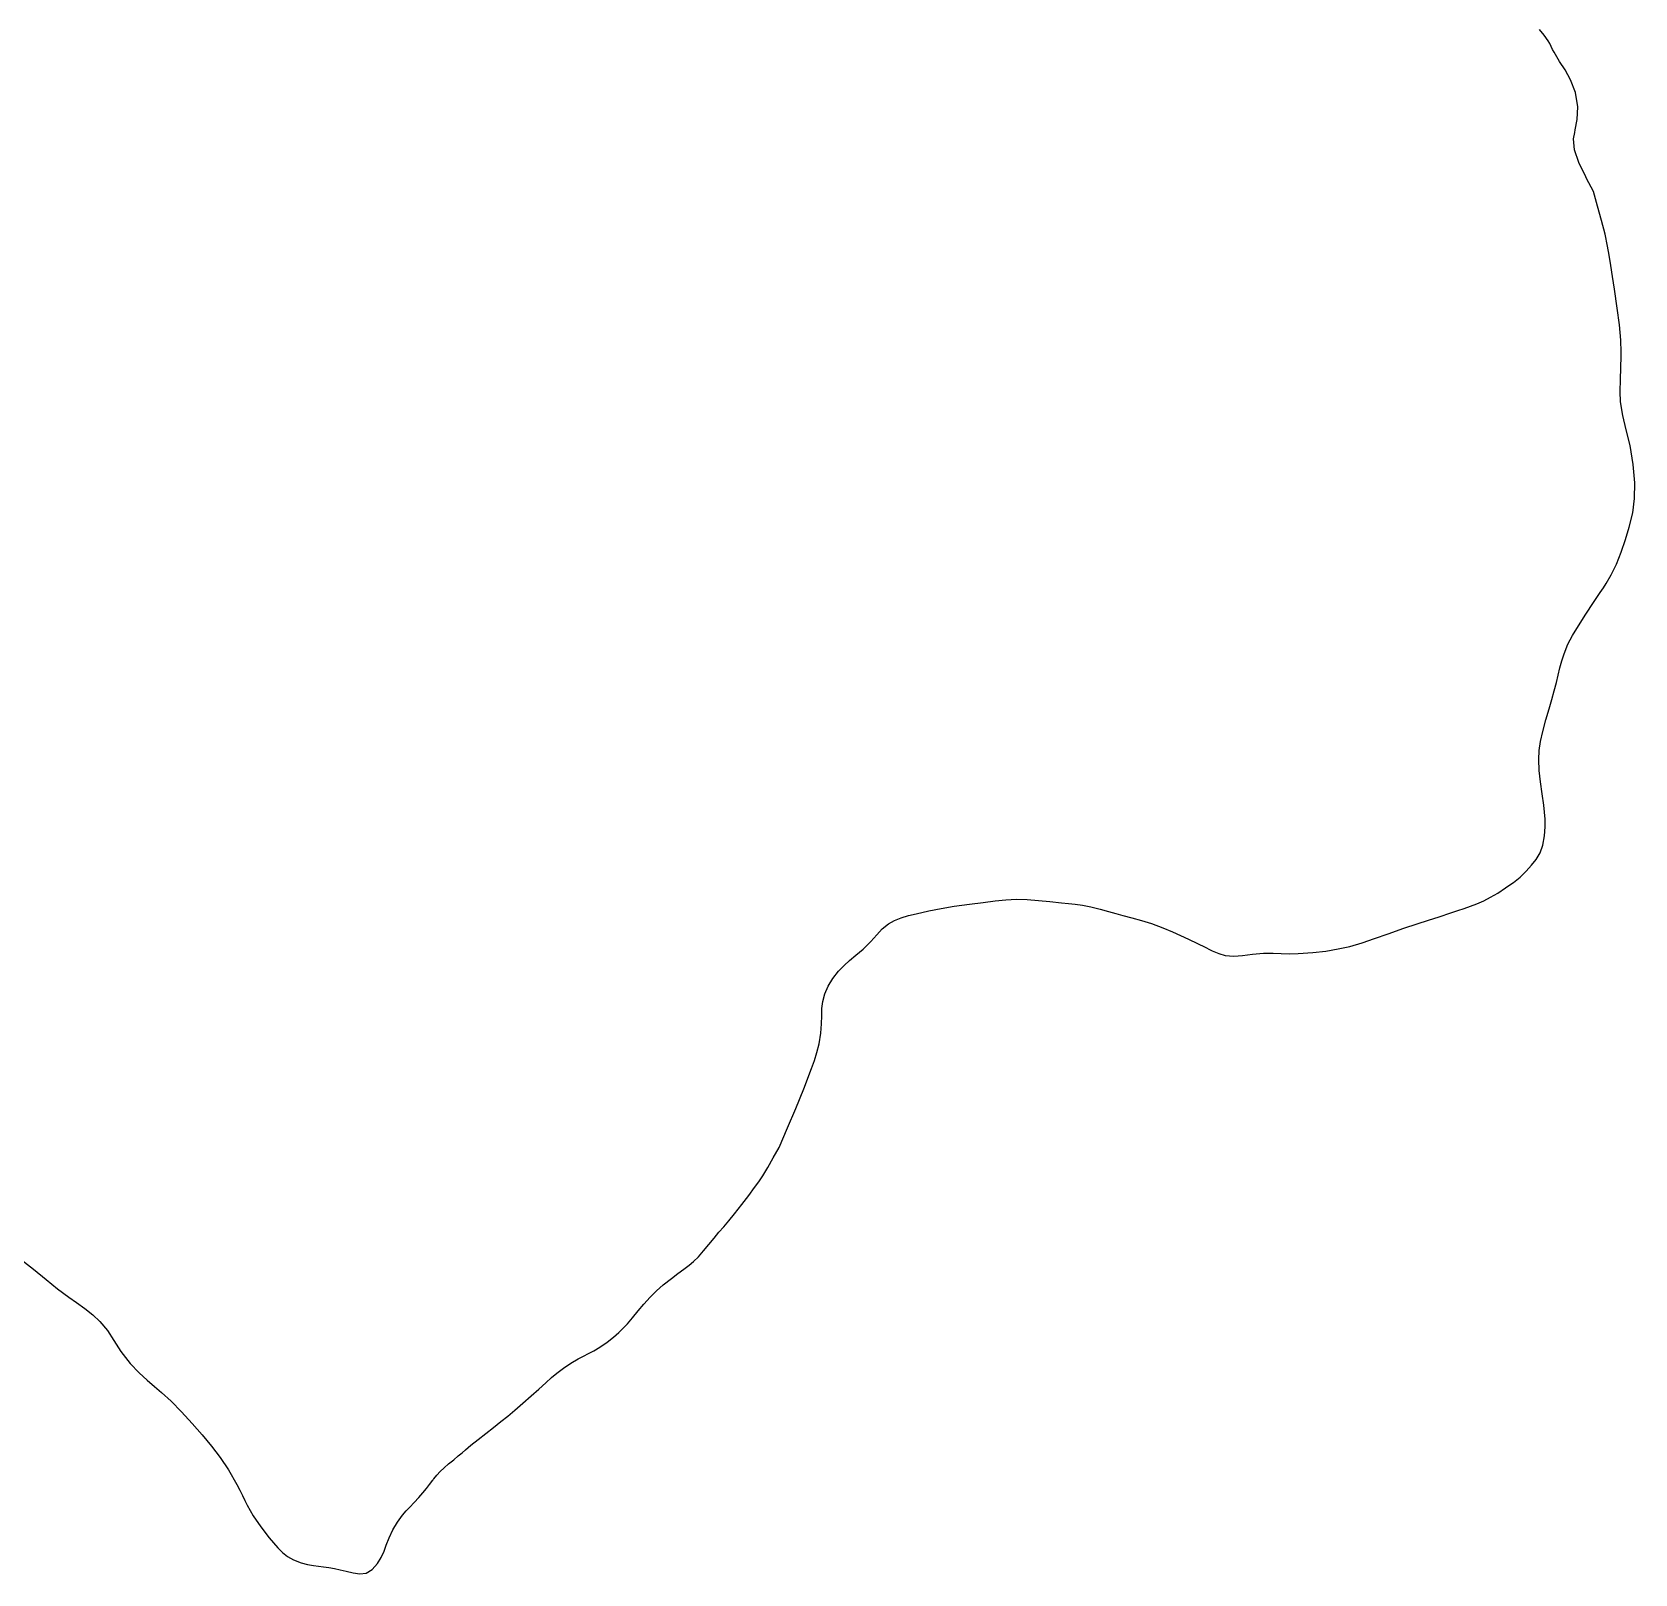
# Model space of a CAD drawing. Header units: inches. Extents: x 11258954 to 11313122, y 3645444 to 3695200.
# Drawn here: x 11274953 to 11275661, y 3692740 to 3693421 of the extents above; entities that cross this region are included whole.
import ezdxf

# ---------------------------------------------------------------- set-up
doc = ezdxf.new("R2010")
doc.units = ezdxf.units.IN
doc.header["$MEASUREMENT"] = 0
for name, color, linetype in [('SchoolBoardDistrict', 253, 'Continuous'), ('SchoolZone_Elementary', 251, 'Continuous'), ('SchoolZone_High', 63, 'Continuous'), ('SchoolZone_Middle', 154, 'Continuous')]:
    doc.layers.add(name, color=color, linetype=linetype)

msp = doc.modelspace()

# ---------------------------------------------------------------- linework, layer by layer
at = {"layer": 'SchoolBoardDistrict'}
msp.add_lwpolyline([(11274946.8125, 3692880), (11274953.469, 3692874.8125), (11274959.0315, 3692870.1875), (11274964.0315, 3692866.125), (11274969.0315, 3692862.375), (11274972.4375, 3692860.0625), (11274976.094, 3692857.4375), (11274979.6875, 3692854.6875), (11274982.844, 3692851.75), (11274986.125, 3692847.6875), (11274988.9375, 3692843.25), (11274992.0315, 3692838.4375), (11274996.219, 3692833.1875), (11275000.125, 3692829.0625), (11275003.719, 3692825.75), (11275007, 3692822.9375), (11275010.0315, 3692820.375), (11275014.2815, 3692816.4375), (11275018.9065, 3692811.75), (11275023.5625, 3692806.6875), (11275028.0315, 3692801.5625), (11275032.1875, 3692796.625), (11275035.969, 3692791.625), (11275039.625, 3692786.125), (11275043.25, 3692779.75), (11275044.5625, 3692777.1875), (11275045.75, 3692774.8125), (11275046.8125, 3692772.625), (11275047.844, 3692770.5625), (11275050.5625, 3692765.8125), (11275053.9065, 3692760.9375), (11275057.594, 3692756.125), (11275061.4375, 3692751.75), (11275063.469, 3692749.6875), (11275065.6875, 3692747.875), (11275068.344, 3692746.375), (11275071.6565, 3692745.125), (11275074.5625, 3692744.375), (11275077.125, 3692743.9375), (11275079.4375, 3692743.625), (11275081.6565, 3692743.375), (11275083.969, 3692743.0625), (11275086.4375, 3692742.5625), (11275089, 3692742), (11275091.6565, 3692741.375), (11275094.6565, 3692740.625), (11275097.594, 3692740.1875), (11275100.4065, 3692740.5625), (11275103.0625, 3692742.125), (11275105.4065, 3692744.75), (11275107.094, 3692747.5), (11275108.3125, 3692750.25), (11275109.25, 3692752.9375), (11275110.5625, 3692756.1875), (11275112.2815, 3692759.6875), (11275114.2815, 3692763.0625), (11275116.469, 3692766.125), (11275118.0625, 3692768), (11275119.75, 3692769.75), (11275121.594, 3692771.6875), (11275123.6565, 3692773.9375), (11275125.5, 3692776.0625), (11275127.0625, 3692777.9375), (11275128.469, 3692779.75), (11275129.844, 3692781.5625), (11275129.9375, 3692781.6875), (11275130.0315, 3692781.8125), (11275130.1565, 3692782), (11275130.165, 3692782.0115), (11275130.25, 3692782.125), (11275131.6565, 3692783.875), (11275133.1565, 3692785.4375), (11275134.844, 3692787), (11275136.875, 3692788.75), (11275139.094, 3692790.625), (11275141.094, 3692792.3125), (11275142.844, 3692793.75), (11275144.25, 3692794.9375), (11275146.719, 3692797), (11275149.875, 3692799.5), (11275153.2815, 3692802.25), (11275156.6565, 3692804.9375), (11275159.875, 3692807.5), (11275162.9375, 3692809.9375), (11275166.094, 3692812.5), (11275169.6565, 3692815.5625), (11275173.375, 3692818.8125), (11275176.75, 3692821.875), (11275179.75, 3692824.5625), (11275182.2815, 3692826.9375), (11275184.625, 3692828.9375), (11275187.5625, 3692831.125), (11275190.8125, 3692833.3125), (11275194.0625, 3692835.1875), (11275196.4065, 3692836.375), (11275198.6875, 3692837.5), (11275201.0625, 3692838.75), (11275203.6875, 3692840.375), (11275206.844, 3692842.625), (11275209.6565, 3692844.8125), (11275212.0315, 3692846.8125), (11275213.875, 3692848.5625), (11275215.8125, 3692850.6875), (11275218.125, 3692853.375), (11275220.594, 3692856.4375), (11275223.094, 3692859.375), (11275225.875, 3692862.4375), (11275228.6565, 3692865.1875), (11275231.6875, 3692867.875), (11275235.2815, 3692870.75), (11275238.125, 3692872.9375), (11275240.7815, 3692874.875), (11275243.125, 3692876.625), (11275245.094, 3692878.1875), (11275247.1875, 3692880.25), (11275249.469, 3692882.875), (11275251.8125, 3692885.75), (11275254.094, 3692888.5625), (11275256.25, 3692891.125), (11275258.375, 3692893.5625), (11275260.625, 3692896.1875), (11275263.094, 3692899.1875), (11275266.4065, 3692903.375), (11275269.4375, 3692907.375), (11275271.969, 3692910.8125), (11275273.875, 3692913.375), (11275275.625, 3692916), (11275277.8125, 3692919.6875), (11275280.2815, 3692923.9375), (11275282.875, 3692928.5625), (11275286.594, 3692937.1875), (11275290.25, 3692945.8125), (11275293.7815, 3692954.5), (11275297.094, 3692963.375), (11275298.4065, 3692967), (11275299.5625, 3692970.5), (11275300.5315, 3692974.3125), (11275301.2815, 3692979), (11275301.2855, 3692979.0545), (11275301.59, 3692983.133), (11275301.594, 3692983.1875), (11275301.595, 3692983.2425), (11275301.6555, 3692986.695), (11275301.6565, 3692986.75), (11275301.658, 3692986.805), (11275301.7485, 3692989.8825), (11275301.75, 3692989.9375), (11275302.094, 3692993), (11275303.0315, 3692996.375), (11275304.5625, 3692999.8125), (11275306.625, 3693003.1875), (11275309.094, 3693006.375), (11275311.5625, 3693009), (11275314, 3693011.1875), (11275316.6875, 3693013.4375), (11275319.9065, 3693016.1875), (11275323.2815, 3693019.5), (11275325.969, 3693022.5), (11275328.4065, 3693025.1875), (11275331.094, 3693027.375), (11275333.75, 3693028.8125), (11275336.75, 3693030), (11275339.969, 3693031), (11275343.3125, 3693031.8125), (11275349.0315, 3693033.125), (11275354.375, 3693034.1875), (11275360.094, 3693035.125), (11275366.9065, 3693036), (11275372.969, 3693036.75), (11275378.219, 3693037.4375), (11275383, 3693038), (11275387.719, 3693038.1875), (11275392.4375, 3693038.0625), (11275397.4065, 3693037.6875), (11275402.469, 3693037.1875), (11275407.5315, 3693036.625), (11275410.6875, 3693036.3125), (11275413.6565, 3693036), (11275416.844, 3693035.5625), (11275420.5315, 3693034.8125), (11275424.719, 3693033.8125), (11275428.344, 3693032.8125), (11275431.625, 3693031.875), (11275434.719, 3693031), (11275438.6565, 3693029.9375), (11275442.844, 3693028.8125), (11275447.344, 3693027.4375), (11275452.3125, 3693025.625), (11275456.594, 3693023.875), (11275460.1875, 3693022.1875), (11275463.6875, 3693020.5625), (11275467.719, 3693018.625), (11275471.0625, 3693017), (11275473.3025, 3693015.8685), (11275473.314, 3693015.8625), (11275474.1565, 3693015.4375), (11275477.094, 3693014.1875), (11275479.9375, 3693013.375), (11275483.625, 3693013.0625), (11275487.5625, 3693013.375), (11275491.875, 3693013.9375), (11275496.75, 3693014.375), (11275501, 3693014.4375), (11275504.594, 3693014.3125), (11275508.094, 3693014.125), (11275512.125, 3693014.1875), (11275518.5315, 3693014.625), (11275524.375, 3693015.3125), (11275529.8125, 3693016.25), (11275534.9375, 3693017.375), (11275540.3125, 3693018.9375), (11275545.8125, 3693020.8125), (11275551.844, 3693022.9375), (11275558.75, 3693025.375), (11275564.625, 3693027.375), (11275569.6565, 3693029), (11275574.4065, 3693030.5), (11275579.5625, 3693032.1875), (11275582.594, 3693033.1875), (11275585.5, 3693034.1875), (11275588.2815, 3693035.1875), (11275590.969, 3693036.1875), (11275594.0625, 3693037.5), (11275597.094, 3693039.0625), (11275600.2815, 3693040.875), (11275603.75, 3693043.1875), (11275605.594, 3693044.5), (11275607.219, 3693045.625), (11275608.6875, 3693046.75), (11275610.1565, 3693048), (11275611.5, 3693049.25), (11275612.7815, 3693050.5625), (11275614, 3693051.875), (11275615.1565, 3693053.1875), (11275617.25, 3693055.8125), (11275618.969, 3693058.6875), (11275620.25, 3693062.0625), (11275620.969, 3693066.1875), (11275620.972, 3693066.242), (11275621.2155, 3693070.1325), (11275621.219, 3693070.1875), (11275621.218, 3693070.2425), (11275621.188, 3693073.5075), (11275621.1875, 3693073.5625), (11275621.183, 3693073.617), (11275620.9415, 3693076.6325), (11275620.9375, 3693076.6875), (11275620.5625, 3693079.8125), (11275619.844, 3693084.8125), (11275619.125, 3693090), (11275618.5625, 3693095.125), (11275618.5605, 3693095.18), (11275618.377, 3693099.945), (11275618.375, 3693100), (11275618.378, 3693100.055), (11275618.591, 3693103.883), (11275618.594, 3693103.9375), (11275619.219, 3693107.9375), (11275620.219, 3693112.3125), (11275621.5625, 3693117.4375), (11275622.9375, 3693122.375), (11275624.094, 3693126.5), (11275625.1565, 3693130.25), (11275626.1565, 3693134), (11275626.9375, 3693137.125), (11275627.75, 3693140.375), (11275628.594, 3693143.5625), (11275629.5625, 3693146.625), (11275631.25, 3693150.8125), (11275633.3125, 3693154.75), (11275635.9065, 3693159), (11275639.1565, 3693164.0625), (11275642.625, 3693169.3125), (11275645.5625, 3693173.6875), (11275646.9475, 3693175.8155), (11275648.125, 3693177.625), (11275650.375, 3693181.4375), (11275652.6565, 3693186.1875), (11275654.8125, 3693191.5), (11275656.75, 3693197.125), (11275658.375, 3693202.625), (11275659.875, 3693208.9375), (11275660.75, 3693215.25), (11275660.751, 3693215.305), (11275660.874, 3693222.07), (11275660.875, 3693222.125), (11275660.1565, 3693230.25), (11275658.719, 3693238.5625), (11275657.0625, 3693245.5625), (11275655.5315, 3693251.8125), (11275654.5625, 3693257.875), (11275654.5595, 3693257.93), (11275654.3465, 3693262.507), (11275654.344, 3693262.5625), (11275654.345, 3693262.6175), (11275654.4365, 3693267.6325), (11275654.4375, 3693267.6875), (11275654.4395, 3693267.743), (11275654.623, 3693272.8825), (11275654.625, 3693272.9375), (11275654.6265, 3693272.993), (11275654.78, 3693278.0075), (11275654.7815, 3693278.0625), (11275654.78, 3693278.118), (11275654.7415, 3693279.863), (11275654.74, 3693279.918), (11275654.739, 3693279.973), (11275654.6265, 3693285.07), (11275654.625, 3693285.125), (11275654.6205, 3693285.18), (11275654.036, 3693291.945), (11275654.0315, 3693292), (11275653.0625, 3693299.3125), (11275651.7815, 3693307.6875), (11275650.9375, 3693313.25), (11275650.1875, 3693318.1875), (11275649.469, 3693322.6875), (11275648.7815, 3693326.6875), (11275647.6565, 3693332), (11275646.1565, 3693338), (11275644.4065, 3693344.3125), (11275642.5625, 3693350.875), (11275639.5315, 3693356.5625), (11275639.125, 3693357.375), (11275636.1565, 3693363.5625), (11275634.219, 3693369.25), (11275633.7535, 3693374.0265), (11275633.75, 3693374.0625), (11275633.7535, 3693374.0815), (11275634.2815, 3693376.9375), (11275634.469, 3693378), (11275635.344, 3693382.6875), (11275635.347, 3693382.7425), (11275635.622, 3693388.1325), (11275635.625, 3693388.1875), (11275634.5625, 3693394.5), (11275632.4375, 3693400.1875), (11275630.0625, 3693404.5625), (11275627.594, 3693408.3125), (11275625.1565, 3693412.3125), (11275624.5, 3693413.5625), (11275623.844, 3693414.875), (11275623.219, 3693416.125), (11275622.5625, 3693417.3125), (11275620.8125, 3693419.875), (11275618.7815, 3693422.375)], dxfattribs=at)
at = {"layer": 'SchoolZone_Elementary'}
msp.add_polyline3d([(11274946.8125, 3692880, 0), (11274953.469, 3692874.8125, 0), (11274959.0315, 3692870.1875, 0), (11274964.0315, 3692866.125, 0), (11274969.0315, 3692862.375, 0), (11274972.4375, 3692860.0625, 0), (11274976.094, 3692857.4375, 0), (11274979.6875, 3692854.6875, 0), (11274982.844, 3692851.75, 0), (11274986.125, 3692847.6875, 0), (11274988.9375, 3692843.25, 0), (11274992.0315, 3692838.4375, 0), (11274996.219, 3692833.1875, 0), (11275000.125, 3692829.0625, 0), (11275003.719, 3692825.75, 0), (11275007, 3692822.9375, 0), (11275010.0315, 3692820.375, 0), (11275014.2815, 3692816.4375, 0), (11275018.9065, 3692811.75, 0), (11275023.5625, 3692806.6875, 0), (11275028.0315, 3692801.5625, 0), (11275032.1875, 3692796.625, 0), (11275035.969, 3692791.625, 0), (11275039.625, 3692786.125, 0), (11275043.25, 3692779.75, 0), (11275044.5625, 3692777.1875, 0), (11275045.75, 3692774.8125, 0), (11275046.8125, 3692772.625, 0), (11275047.844, 3692770.5625, 0), (11275050.5625, 3692765.8125, 0), (11275053.9065, 3692760.9375, 0), (11275057.594, 3692756.125, 0), (11275061.4375, 3692751.75, 0), (11275063.469, 3692749.6875, 0), (11275065.6875, 3692747.875, 0), (11275068.344, 3692746.375, 0), (11275071.6565, 3692745.125, 0), (11275074.5625, 3692744.375, 0), (11275077.125, 3692743.9375, 0), (11275079.4375, 3692743.625, 0), (11275081.6565, 3692743.375, 0), (11275083.969, 3692743.0625, 0), (11275086.4375, 3692742.5625, 0), (11275089, 3692742, 0), (11275091.6565, 3692741.375, 0), (11275094.6565, 3692740.625, 0), (11275097.594, 3692740.1875, 0), (11275100.4065, 3692740.5625, 0), (11275103.0625, 3692742.125, 0), (11275105.4065, 3692744.75, 0), (11275107.094, 3692747.5, 0), (11275108.3125, 3692750.25, 0), (11275109.25, 3692752.9375, 0), (11275110.5625, 3692756.1875, 0), (11275112.2815, 3692759.6875, 0), (11275114.2815, 3692763.0625, 0), (11275116.469, 3692766.125, 0), (11275118.0625, 3692768, 0), (11275119.75, 3692769.75, 0), (11275121.594, 3692771.6875, 0), (11275123.6565, 3692773.9375, 0), (11275125.5, 3692776.0625, 0), (11275127.0625, 3692777.9375, 0), (11275128.469, 3692779.75, 0), (11275129.844, 3692781.5625, 0), (11275129.9375, 3692781.6875, 0), (11275130.0315, 3692781.8125, 0), (11275130.1565, 3692782, 0), (11275130.25, 3692782.125, 0), (11275131.6565, 3692783.875, 0), (11275133.1565, 3692785.4375, 0), (11275134.844, 3692787, 0), (11275136.875, 3692788.75, 0), (11275139.094, 3692790.625, 0), (11275141.094, 3692792.3125, 0), (11275142.844, 3692793.75, 0), (11275144.25, 3692794.9375, 0), (11275146.719, 3692797, 0), (11275149.875, 3692799.5, 0), (11275153.2815, 3692802.25, 0), (11275156.6565, 3692804.9375, 0), (11275159.875, 3692807.5, 0), (11275162.9375, 3692809.9375, 0), (11275166.094, 3692812.5, 0), (11275169.6565, 3692815.5625, 0), (11275173.375, 3692818.8125, 0), (11275176.75, 3692821.875, 0), (11275179.75, 3692824.5625, 0), (11275182.2815, 3692826.9375, 0), (11275184.625, 3692828.9375, 0), (11275187.5625, 3692831.125, 0), (11275190.8125, 3692833.3125, 0), (11275194.0625, 3692835.1875, 0), (11275196.4065, 3692836.375, 0), (11275198.6875, 3692837.5, 0), (11275201.0625, 3692838.75, 0), (11275203.6875, 3692840.375, 0), (11275206.844, 3692842.625, 0), (11275209.6565, 3692844.8125, 0), (11275212.0315, 3692846.8125, 0), (11275213.875, 3692848.5625, 0), (11275215.8125, 3692850.6875, 0), (11275218.125, 3692853.375, 0), (11275220.594, 3692856.4375, 0), (11275223.094, 3692859.375, 0), (11275225.875, 3692862.4375, 0), (11275228.6565, 3692865.1875, 0), (11275231.6875, 3692867.875, 0), (11275235.2815, 3692870.75, 0), (11275238.125, 3692872.9375, 0), (11275240.7815, 3692874.875, 0), (11275243.125, 3692876.625, 0), (11275245.094, 3692878.1875, 0), (11275247.1875, 3692880.25, 0), (11275249.469, 3692882.875, 0), (11275251.8125, 3692885.75, 0), (11275254.094, 3692888.5625, 0), (11275256.25, 3692891.125, 0), (11275258.375, 3692893.5625, 0), (11275260.625, 3692896.1875, 0), (11275263.094, 3692899.1875, 0), (11275266.4065, 3692903.375, 0), (11275269.4375, 3692907.375, 0), (11275271.969, 3692910.8125, 0), (11275273.875, 3692913.375, 0), (11275275.625, 3692916, 0), (11275277.8125, 3692919.6875, 0), (11275280.2815, 3692923.9375, 0), (11275282.875, 3692928.5625, 0), (11275286.594, 3692937.1875, 0), (11275290.25, 3692945.8125, 0), (11275293.7815, 3692954.5, 0), (11275297.094, 3692963.375, 0), (11275298.4065, 3692967, 0), (11275299.5625, 3692970.5, 0), (11275300.5315, 3692974.3125, 0), (11275301.2815, 3692979, 0), (11275301.594, 3692983.1875, 0), (11275301.6565, 3692986.75, 0), (11275301.75, 3692989.9375, 0), (11275302.094, 3692993, 0), (11275303.0315, 3692996.375, 0), (11275304.5625, 3692999.8125, 0), (11275306.625, 3693003.1875, 0), (11275309.094, 3693006.375, 0), (11275311.5625, 3693009, 0), (11275314, 3693011.1875, 0), (11275316.6875, 3693013.4375, 0), (11275319.9065, 3693016.1875, 0), (11275323.2815, 3693019.5, 0), (11275325.969, 3693022.5, 0), (11275328.4065, 3693025.1875, 0), (11275331.094, 3693027.375, 0), (11275333.75, 3693028.8125, 0), (11275336.75, 3693030, 0), (11275339.969, 3693031, 0), (11275343.3125, 3693031.8125, 0), (11275349.0315, 3693033.125, 0), (11275354.375, 3693034.1875, 0), (11275360.094, 3693035.125, 0), (11275366.9065, 3693036, 0), (11275372.969, 3693036.75, 0), (11275378.219, 3693037.4375, 0), (11275383, 3693038, 0), (11275387.719, 3693038.1875, 0), (11275392.4375, 3693038.0625, 0), (11275397.4065, 3693037.6875, 0), (11275402.469, 3693037.1875, 0), (11275407.5315, 3693036.625, 0), (11275410.6875, 3693036.3125, 0), (11275413.6565, 3693036, 0), (11275416.844, 3693035.5625, 0), (11275420.5315, 3693034.8125, 0), (11275424.719, 3693033.8125, 0), (11275428.344, 3693032.8125, 0), (11275431.625, 3693031.875, 0), (11275434.719, 3693031, 0), (11275438.6565, 3693029.9375, 0), (11275442.844, 3693028.8125, 0), (11275447.344, 3693027.4375, 0), (11275452.3125, 3693025.625, 0), (11275456.594, 3693023.875, 0), (11275460.1875, 3693022.1875, 0), (11275463.6875, 3693020.5625, 0), (11275467.719, 3693018.625, 0), (11275471.0625, 3693017, 0), (11275473.3025, 3693015.8685, 0), (11275474.1565, 3693015.4375, 0), (11275477.094, 3693014.1875, 0), (11275479.9375, 3693013.375, 0), (11275483.625, 3693013.0625, 0), (11275487.5625, 3693013.375, 0), (11275491.875, 3693013.9375, 0), (11275496.75, 3693014.375, 0), (11275501, 3693014.4375, 0), (11275504.594, 3693014.3125, 0), (11275508.094, 3693014.125, 0), (11275512.125, 3693014.1875, 0), (11275518.5315, 3693014.625, 0), (11275524.375, 3693015.3125, 0), (11275529.8125, 3693016.25, 0), (11275534.9375, 3693017.375, 0), (11275540.3125, 3693018.9375, 0), (11275545.8125, 3693020.8125, 0), (11275551.844, 3693022.9375, 0), (11275558.75, 3693025.375, 0), (11275564.625, 3693027.375, 0), (11275569.6565, 3693029, 0), (11275574.4065, 3693030.5, 0), (11275579.5625, 3693032.1875, 0), (11275582.594, 3693033.1875, 0), (11275585.5, 3693034.1875, 0), (11275588.2815, 3693035.1875, 0), (11275590.969, 3693036.1875, 0), (11275594.0625, 3693037.5, 0), (11275597.094, 3693039.0625, 0), (11275600.2815, 3693040.875, 0), (11275603.75, 3693043.1875, 0), (11275605.594, 3693044.5, 0), (11275607.219, 3693045.625, 0), (11275608.6875, 3693046.75, 0), (11275610.1565, 3693048, 0), (11275611.5, 3693049.25, 0), (11275612.7815, 3693050.5625, 0), (11275614, 3693051.875, 0), (11275615.1565, 3693053.1875, 0), (11275617.25, 3693055.8125, 0), (11275618.969, 3693058.6875, 0), (11275620.25, 3693062.0625, 0), (11275620.969, 3693066.1875, 0), (11275621.219, 3693070.1875, 0), (11275621.1875, 3693073.5625, 0), (11275620.9375, 3693076.6875, 0), (11275620.5625, 3693079.8125, 0), (11275619.844, 3693084.8125, 0), (11275619.125, 3693090, 0), (11275618.5625, 3693095.125, 0), (11275618.375, 3693100, 0), (11275618.594, 3693103.9375, 0), (11275619.219, 3693107.9375, 0), (11275620.219, 3693112.3125, 0), (11275621.5625, 3693117.4375, 0), (11275622.9375, 3693122.375, 0), (11275624.094, 3693126.5, 0), (11275625.1565, 3693130.25, 0), (11275626.1565, 3693134, 0), (11275626.9375, 3693137.125, 0), (11275627.75, 3693140.375, 0), (11275628.594, 3693143.5625, 0), (11275629.5625, 3693146.625, 0), (11275631.25, 3693150.8125, 0), (11275633.3125, 3693154.75, 0), (11275635.9065, 3693159, 0), (11275639.1565, 3693164.0625, 0), (11275642.625, 3693169.3125, 0), (11275645.5625, 3693173.6875, 0), (11275646.9475, 3693175.8155, 0), (11275648.125, 3693177.625, 0), (11275650.375, 3693181.4375, 0), (11275652.6565, 3693186.1875, 0), (11275654.8125, 3693191.5, 0), (11275656.75, 3693197.125, 0), (11275658.375, 3693202.625, 0), (11275659.875, 3693208.9375, 0), (11275660.75, 3693215.25, 0), (11275660.875, 3693222.125, 0), (11275660.1565, 3693230.25, 0), (11275658.719, 3693238.5625, 0), (11275657.0625, 3693245.5625, 0), (11275655.5315, 3693251.8125, 0), (11275654.5625, 3693257.875, 0), (11275654.344, 3693262.5625, 0), (11275654.4375, 3693267.6875, 0), (11275654.625, 3693272.9375, 0), (11275654.7815, 3693278.0625, 0), (11275654.74, 3693279.918, 0), (11275654.625, 3693285.125, 0), (11275654.0315, 3693292, 0), (11275653.0625, 3693299.3125, 0), (11275651.7815, 3693307.6875, 0), (11275650.9375, 3693313.25, 0), (11275650.1875, 3693318.1875, 0), (11275649.469, 3693322.6875, 0), (11275648.7815, 3693326.6875, 0), (11275647.6565, 3693332, 0), (11275646.1565, 3693338, 0), (11275644.4065, 3693344.3125, 0), (11275642.5625, 3693350.875, 0), (11275639.5315, 3693356.5625, 0), (11275639.125, 3693357.375, 0), (11275636.1565, 3693363.5625, 0), (11275634.219, 3693369.25, 0), (11275633.75, 3693374.0625, 0), (11275634.2815, 3693376.9375, 0), (11275634.469, 3693378, 0), (11275635.344, 3693382.6875, 0), (11275635.625, 3693388.1875, 0), (11275634.5625, 3693394.5, 0), (11275632.4375, 3693400.1875, 0), (11275630.0625, 3693404.5625, 0), (11275627.594, 3693408.3125, 0), (11275625.1565, 3693412.3125, 0), (11275624.5, 3693413.5625, 0), (11275623.844, 3693414.875, 0), (11275623.219, 3693416.125, 0), (11275622.5625, 3693417.3125, 0), (11275620.8125, 3693419.875, 0), (11275618.7815, 3693422.375, 0)], dxfattribs=at)
at = {"layer": 'SchoolZone_High'}
msp.add_polyline3d([(11274946.8125, 3692880, 0), (11274953.469, 3692874.8125, 0), (11274959.0315, 3692870.1875, 0), (11274964.0315, 3692866.125, 0), (11274969.0315, 3692862.375, 0), (11274972.4375, 3692860.0625, 0), (11274976.094, 3692857.4375, 0), (11274979.6875, 3692854.6875, 0), (11274982.844, 3692851.75, 0), (11274986.125, 3692847.6875, 0), (11274988.9375, 3692843.25, 0), (11274992.0315, 3692838.4375, 0), (11274996.219, 3692833.1875, 0), (11275000.125, 3692829.0625, 0), (11275003.719, 3692825.75, 0), (11275007, 3692822.9375, 0), (11275010.0315, 3692820.375, 0), (11275014.2815, 3692816.4375, 0), (11275018.9065, 3692811.75, 0), (11275023.5625, 3692806.6875, 0), (11275028.0315, 3692801.5625, 0), (11275032.1875, 3692796.625, 0), (11275035.969, 3692791.625, 0), (11275039.625, 3692786.125, 0), (11275043.25, 3692779.75, 0), (11275044.5625, 3692777.1875, 0), (11275045.75, 3692774.8125, 0), (11275046.8125, 3692772.625, 0), (11275047.844, 3692770.5625, 0), (11275050.5625, 3692765.8125, 0), (11275053.9065, 3692760.9375, 0), (11275057.594, 3692756.125, 0), (11275061.4375, 3692751.75, 0), (11275063.469, 3692749.6875, 0), (11275065.6875, 3692747.875, 0), (11275068.344, 3692746.375, 0), (11275071.6565, 3692745.125, 0), (11275074.5625, 3692744.375, 0), (11275077.125, 3692743.9375, 0), (11275079.4375, 3692743.625, 0), (11275081.6565, 3692743.375, 0), (11275083.969, 3692743.0625, 0), (11275086.4375, 3692742.5625, 0), (11275089, 3692742, 0), (11275091.6565, 3692741.375, 0), (11275094.6565, 3692740.625, 0), (11275097.594, 3692740.1875, 0), (11275100.4065, 3692740.5625, 0), (11275103.0625, 3692742.125, 0), (11275105.4065, 3692744.75, 0), (11275107.094, 3692747.5, 0), (11275108.3125, 3692750.25, 0), (11275109.25, 3692752.9375, 0), (11275110.5625, 3692756.1875, 0), (11275112.2815, 3692759.6875, 0), (11275114.2815, 3692763.0625, 0), (11275116.469, 3692766.125, 0), (11275118.0625, 3692768, 0), (11275119.75, 3692769.75, 0), (11275121.594, 3692771.6875, 0), (11275123.6565, 3692773.9375, 0), (11275125.5, 3692776.0625, 0), (11275127.0625, 3692777.9375, 0), (11275128.469, 3692779.75, 0), (11275129.844, 3692781.5625, 0), (11275129.9375, 3692781.6875, 0), (11275130.0315, 3692781.8125, 0), (11275130.1565, 3692782, 0), (11275130.25, 3692782.125, 0), (11275131.6565, 3692783.875, 0), (11275133.1565, 3692785.4375, 0), (11275134.844, 3692787, 0), (11275136.875, 3692788.75, 0), (11275139.094, 3692790.625, 0), (11275141.094, 3692792.3125, 0), (11275142.844, 3692793.75, 0), (11275144.25, 3692794.9375, 0), (11275146.719, 3692797, 0), (11275149.875, 3692799.5, 0), (11275153.2815, 3692802.25, 0), (11275156.6565, 3692804.9375, 0), (11275159.875, 3692807.5, 0), (11275162.9375, 3692809.9375, 0), (11275166.094, 3692812.5, 0), (11275169.6565, 3692815.5625, 0), (11275173.375, 3692818.8125, 0), (11275176.75, 3692821.875, 0), (11275179.75, 3692824.5625, 0), (11275182.2815, 3692826.9375, 0), (11275184.625, 3692828.9375, 0), (11275187.5625, 3692831.125, 0), (11275190.8125, 3692833.3125, 0), (11275194.0625, 3692835.1875, 0), (11275196.4065, 3692836.375, 0), (11275198.6875, 3692837.5, 0), (11275201.0625, 3692838.75, 0), (11275203.6875, 3692840.375, 0), (11275206.844, 3692842.625, 0), (11275209.6565, 3692844.8125, 0), (11275212.0315, 3692846.8125, 0), (11275213.875, 3692848.5625, 0), (11275215.8125, 3692850.6875, 0), (11275218.125, 3692853.375, 0), (11275220.594, 3692856.4375, 0), (11275223.094, 3692859.375, 0), (11275225.875, 3692862.4375, 0), (11275228.6565, 3692865.1875, 0), (11275231.6875, 3692867.875, 0), (11275235.2815, 3692870.75, 0), (11275238.125, 3692872.9375, 0), (11275240.7815, 3692874.875, 0), (11275243.125, 3692876.625, 0), (11275245.094, 3692878.1875, 0), (11275247.1875, 3692880.25, 0), (11275249.469, 3692882.875, 0), (11275251.8125, 3692885.75, 0), (11275254.094, 3692888.5625, 0), (11275256.25, 3692891.125, 0), (11275258.375, 3692893.5625, 0), (11275260.625, 3692896.1875, 0), (11275263.094, 3692899.1875, 0), (11275266.4065, 3692903.375, 0), (11275269.4375, 3692907.375, 0), (11275271.969, 3692910.8125, 0), (11275273.875, 3692913.375, 0), (11275275.625, 3692916, 0), (11275277.8125, 3692919.6875, 0), (11275280.2815, 3692923.9375, 0), (11275282.875, 3692928.5625, 0), (11275286.594, 3692937.1875, 0), (11275290.25, 3692945.8125, 0), (11275293.7815, 3692954.5, 0), (11275297.094, 3692963.375, 0), (11275298.4065, 3692967, 0), (11275299.5625, 3692970.5, 0), (11275300.5315, 3692974.3125, 0), (11275301.2815, 3692979, 0), (11275301.594, 3692983.1875, 0), (11275301.6565, 3692986.75, 0), (11275301.75, 3692989.9375, 0), (11275302.094, 3692993, 0), (11275303.0315, 3692996.375, 0), (11275304.5625, 3692999.8125, 0), (11275306.625, 3693003.1875, 0), (11275309.094, 3693006.375, 0), (11275311.5625, 3693009, 0), (11275314, 3693011.1875, 0), (11275316.6875, 3693013.4375, 0), (11275319.9065, 3693016.1875, 0), (11275323.2815, 3693019.5, 0), (11275325.969, 3693022.5, 0), (11275328.4065, 3693025.1875, 0), (11275331.094, 3693027.375, 0), (11275333.75, 3693028.8125, 0), (11275336.75, 3693030, 0), (11275339.969, 3693031, 0), (11275343.3125, 3693031.8125, 0), (11275349.0315, 3693033.125, 0), (11275354.375, 3693034.1875, 0), (11275360.094, 3693035.125, 0), (11275366.9065, 3693036, 0), (11275372.969, 3693036.75, 0), (11275378.219, 3693037.4375, 0), (11275383, 3693038, 0), (11275387.719, 3693038.1875, 0), (11275392.4375, 3693038.0625, 0), (11275397.4065, 3693037.6875, 0), (11275402.469, 3693037.1875, 0), (11275407.5315, 3693036.625, 0), (11275410.6875, 3693036.3125, 0), (11275413.6565, 3693036, 0), (11275416.844, 3693035.5625, 0), (11275420.5315, 3693034.8125, 0), (11275424.719, 3693033.8125, 0), (11275428.344, 3693032.8125, 0), (11275431.625, 3693031.875, 0), (11275434.719, 3693031, 0), (11275438.6565, 3693029.9375, 0), (11275442.844, 3693028.8125, 0), (11275447.344, 3693027.4375, 0), (11275452.3125, 3693025.625, 0), (11275456.594, 3693023.875, 0), (11275460.1875, 3693022.1875, 0), (11275463.6875, 3693020.5625, 0), (11275467.719, 3693018.625, 0), (11275471.0625, 3693017, 0), (11275473.3025, 3693015.8685, 0), (11275474.1565, 3693015.4375, 0), (11275477.094, 3693014.1875, 0), (11275479.9375, 3693013.375, 0), (11275483.625, 3693013.0625, 0), (11275487.5625, 3693013.375, 0), (11275491.875, 3693013.9375, 0), (11275496.75, 3693014.375, 0), (11275501, 3693014.4375, 0), (11275504.594, 3693014.3125, 0), (11275508.094, 3693014.125, 0), (11275512.125, 3693014.1875, 0), (11275518.5315, 3693014.625, 0), (11275524.375, 3693015.3125, 0), (11275529.8125, 3693016.25, 0), (11275534.9375, 3693017.375, 0), (11275540.3125, 3693018.9375, 0), (11275545.8125, 3693020.8125, 0), (11275551.844, 3693022.9375, 0), (11275558.75, 3693025.375, 0), (11275564.625, 3693027.375, 0), (11275569.6565, 3693029, 0), (11275574.4065, 3693030.5, 0), (11275579.5625, 3693032.1875, 0), (11275582.594, 3693033.1875, 0), (11275585.5, 3693034.1875, 0), (11275588.2815, 3693035.1875, 0), (11275590.969, 3693036.1875, 0), (11275594.0625, 3693037.5, 0), (11275597.094, 3693039.0625, 0), (11275600.2815, 3693040.875, 0), (11275603.75, 3693043.1875, 0), (11275605.594, 3693044.5, 0), (11275607.219, 3693045.625, 0), (11275608.6875, 3693046.75, 0), (11275610.1565, 3693048, 0), (11275611.5, 3693049.25, 0), (11275612.7815, 3693050.5625, 0), (11275614, 3693051.875, 0), (11275615.1565, 3693053.1875, 0), (11275617.25, 3693055.8125, 0), (11275618.969, 3693058.6875, 0), (11275620.25, 3693062.0625, 0), (11275620.969, 3693066.1875, 0), (11275621.219, 3693070.1875, 0), (11275621.1875, 3693073.5625, 0), (11275620.9375, 3693076.6875, 0), (11275620.5625, 3693079.8125, 0), (11275619.844, 3693084.8125, 0), (11275619.125, 3693090, 0), (11275618.5625, 3693095.125, 0), (11275618.375, 3693100, 0), (11275618.594, 3693103.9375, 0), (11275619.219, 3693107.9375, 0), (11275620.219, 3693112.3125, 0), (11275621.5625, 3693117.4375, 0), (11275622.9375, 3693122.375, 0), (11275624.094, 3693126.5, 0), (11275625.1565, 3693130.25, 0), (11275626.1565, 3693134, 0), (11275626.9375, 3693137.125, 0), (11275627.75, 3693140.375, 0), (11275628.594, 3693143.5625, 0), (11275629.5625, 3693146.625, 0), (11275631.25, 3693150.8125, 0), (11275633.3125, 3693154.75, 0), (11275635.9065, 3693159, 0), (11275639.1565, 3693164.0625, 0), (11275642.625, 3693169.3125, 0), (11275645.5625, 3693173.6875, 0), (11275646.9475, 3693175.8155, 0), (11275648.125, 3693177.625, 0), (11275650.375, 3693181.4375, 0), (11275652.6565, 3693186.1875, 0), (11275654.8125, 3693191.5, 0), (11275656.75, 3693197.125, 0), (11275658.375, 3693202.625, 0), (11275659.875, 3693208.9375, 0), (11275660.75, 3693215.25, 0), (11275660.875, 3693222.125, 0), (11275660.1565, 3693230.25, 0), (11275658.719, 3693238.5625, 0), (11275657.0625, 3693245.5625, 0), (11275655.5315, 3693251.8125, 0), (11275654.5625, 3693257.875, 0), (11275654.344, 3693262.5625, 0), (11275654.4375, 3693267.6875, 0), (11275654.625, 3693272.9375, 0), (11275654.7815, 3693278.0625, 0), (11275654.74, 3693279.918, 0), (11275654.625, 3693285.125, 0), (11275654.0315, 3693292, 0), (11275653.0625, 3693299.3125, 0), (11275651.7815, 3693307.6875, 0), (11275650.9375, 3693313.25, 0), (11275650.1875, 3693318.1875, 0), (11275649.469, 3693322.6875, 0), (11275648.7815, 3693326.6875, 0), (11275647.6565, 3693332, 0), (11275646.1565, 3693338, 0), (11275644.4065, 3693344.3125, 0), (11275642.5625, 3693350.875, 0), (11275639.5315, 3693356.5625, 0), (11275639.125, 3693357.375, 0), (11275636.1565, 3693363.5625, 0), (11275634.219, 3693369.25, 0), (11275633.75, 3693374.0625, 0), (11275634.2815, 3693376.9375, 0), (11275634.469, 3693378, 0), (11275635.344, 3693382.6875, 0), (11275635.625, 3693388.1875, 0), (11275634.5625, 3693394.5, 0), (11275632.4375, 3693400.1875, 0), (11275630.0625, 3693404.5625, 0), (11275627.594, 3693408.3125, 0), (11275625.1565, 3693412.3125, 0), (11275624.5, 3693413.5625, 0), (11275623.844, 3693414.875, 0), (11275623.219, 3693416.125, 0), (11275622.5625, 3693417.3125, 0), (11275620.8125, 3693419.875, 0), (11275618.7815, 3693422.375, 0)], dxfattribs=at)
at = {"layer": 'SchoolZone_Middle'}
msp.add_polyline3d([(11274946.8125, 3692880, 0), (11274953.469, 3692874.8125, 0), (11274959.0315, 3692870.1875, 0), (11274964.0315, 3692866.125, 0), (11274969.0315, 3692862.375, 0), (11274972.4375, 3692860.0625, 0), (11274976.094, 3692857.4375, 0), (11274979.6875, 3692854.6875, 0), (11274982.844, 3692851.75, 0), (11274986.125, 3692847.6875, 0), (11274988.9375, 3692843.25, 0), (11274992.0315, 3692838.4375, 0), (11274996.219, 3692833.1875, 0), (11275000.125, 3692829.0625, 0), (11275003.719, 3692825.75, 0), (11275007, 3692822.9375, 0), (11275010.0315, 3692820.375, 0), (11275014.2815, 3692816.4375, 0), (11275018.9065, 3692811.75, 0), (11275023.5625, 3692806.6875, 0), (11275028.0315, 3692801.5625, 0), (11275032.1875, 3692796.625, 0), (11275035.969, 3692791.625, 0), (11275039.625, 3692786.125, 0), (11275043.25, 3692779.75, 0), (11275044.5625, 3692777.1875, 0), (11275045.75, 3692774.8125, 0), (11275046.8125, 3692772.625, 0), (11275047.844, 3692770.5625, 0), (11275050.5625, 3692765.8125, 0), (11275053.9065, 3692760.9375, 0), (11275057.594, 3692756.125, 0), (11275061.4375, 3692751.75, 0), (11275063.469, 3692749.6875, 0), (11275065.6875, 3692747.875, 0), (11275068.344, 3692746.375, 0), (11275071.6565, 3692745.125, 0), (11275074.5625, 3692744.375, 0), (11275077.125, 3692743.9375, 0), (11275079.4375, 3692743.625, 0), (11275081.6565, 3692743.375, 0), (11275083.969, 3692743.0625, 0), (11275086.4375, 3692742.5625, 0), (11275089, 3692742, 0), (11275091.6565, 3692741.375, 0), (11275094.6565, 3692740.625, 0), (11275097.594, 3692740.1875, 0), (11275100.4065, 3692740.5625, 0), (11275103.0625, 3692742.125, 0), (11275105.4065, 3692744.75, 0), (11275107.094, 3692747.5, 0), (11275108.3125, 3692750.25, 0), (11275109.25, 3692752.9375, 0), (11275110.5625, 3692756.1875, 0), (11275112.2815, 3692759.6875, 0), (11275114.2815, 3692763.0625, 0), (11275116.469, 3692766.125, 0), (11275118.0625, 3692768, 0), (11275119.75, 3692769.75, 0), (11275121.594, 3692771.6875, 0), (11275123.6565, 3692773.9375, 0), (11275125.5, 3692776.0625, 0), (11275127.0625, 3692777.9375, 0), (11275128.469, 3692779.75, 0), (11275129.844, 3692781.5625, 0), (11275129.9375, 3692781.6875, 0), (11275130.0315, 3692781.8125, 0), (11275130.1565, 3692782, 0), (11275130.25, 3692782.125, 0), (11275131.6565, 3692783.875, 0), (11275133.1565, 3692785.4375, 0), (11275134.844, 3692787, 0), (11275136.875, 3692788.75, 0), (11275139.094, 3692790.625, 0), (11275141.094, 3692792.3125, 0), (11275142.844, 3692793.75, 0), (11275144.25, 3692794.9375, 0), (11275146.719, 3692797, 0), (11275149.875, 3692799.5, 0), (11275153.2815, 3692802.25, 0), (11275156.6565, 3692804.9375, 0), (11275159.875, 3692807.5, 0), (11275162.9375, 3692809.9375, 0), (11275166.094, 3692812.5, 0), (11275169.6565, 3692815.5625, 0), (11275173.375, 3692818.8125, 0), (11275176.75, 3692821.875, 0), (11275179.75, 3692824.5625, 0), (11275182.2815, 3692826.9375, 0), (11275184.625, 3692828.9375, 0), (11275187.5625, 3692831.125, 0), (11275190.8125, 3692833.3125, 0), (11275194.0625, 3692835.1875, 0), (11275196.4065, 3692836.375, 0), (11275198.6875, 3692837.5, 0), (11275201.0625, 3692838.75, 0), (11275203.6875, 3692840.375, 0), (11275206.844, 3692842.625, 0), (11275209.6565, 3692844.8125, 0), (11275212.0315, 3692846.8125, 0), (11275213.875, 3692848.5625, 0), (11275215.8125, 3692850.6875, 0), (11275218.125, 3692853.375, 0), (11275220.594, 3692856.4375, 0), (11275223.094, 3692859.375, 0), (11275225.875, 3692862.4375, 0), (11275228.6565, 3692865.1875, 0), (11275231.6875, 3692867.875, 0), (11275235.2815, 3692870.75, 0), (11275238.125, 3692872.9375, 0), (11275240.7815, 3692874.875, 0), (11275243.125, 3692876.625, 0), (11275245.094, 3692878.1875, 0), (11275247.1875, 3692880.25, 0), (11275249.469, 3692882.875, 0), (11275251.8125, 3692885.75, 0), (11275254.094, 3692888.5625, 0), (11275256.25, 3692891.125, 0), (11275258.375, 3692893.5625, 0), (11275260.625, 3692896.1875, 0), (11275263.094, 3692899.1875, 0), (11275266.4065, 3692903.375, 0), (11275269.4375, 3692907.375, 0), (11275271.969, 3692910.8125, 0), (11275273.875, 3692913.375, 0), (11275275.625, 3692916, 0), (11275277.8125, 3692919.6875, 0), (11275280.2815, 3692923.9375, 0), (11275282.875, 3692928.5625, 0), (11275286.594, 3692937.1875, 0), (11275290.25, 3692945.8125, 0), (11275293.7815, 3692954.5, 0), (11275297.094, 3692963.375, 0), (11275298.4065, 3692967, 0), (11275299.5625, 3692970.5, 0), (11275300.5315, 3692974.3125, 0), (11275301.2815, 3692979, 0), (11275301.594, 3692983.1875, 0), (11275301.6565, 3692986.75, 0), (11275301.75, 3692989.9375, 0), (11275302.094, 3692993, 0), (11275303.0315, 3692996.375, 0), (11275304.5625, 3692999.8125, 0), (11275306.625, 3693003.1875, 0), (11275309.094, 3693006.375, 0), (11275311.5625, 3693009, 0), (11275314, 3693011.1875, 0), (11275316.6875, 3693013.4375, 0), (11275319.9065, 3693016.1875, 0), (11275323.2815, 3693019.5, 0), (11275325.969, 3693022.5, 0), (11275328.4065, 3693025.1875, 0), (11275331.094, 3693027.375, 0), (11275333.75, 3693028.8125, 0), (11275336.75, 3693030, 0), (11275339.969, 3693031, 0), (11275343.3125, 3693031.8125, 0), (11275349.0315, 3693033.125, 0), (11275354.375, 3693034.1875, 0), (11275360.094, 3693035.125, 0), (11275366.9065, 3693036, 0), (11275372.969, 3693036.75, 0), (11275378.219, 3693037.4375, 0), (11275383, 3693038, 0), (11275387.719, 3693038.1875, 0), (11275392.4375, 3693038.0625, 0), (11275397.4065, 3693037.6875, 0), (11275402.469, 3693037.1875, 0), (11275407.5315, 3693036.625, 0), (11275410.6875, 3693036.3125, 0), (11275413.6565, 3693036, 0), (11275416.844, 3693035.5625, 0), (11275420.5315, 3693034.8125, 0), (11275424.719, 3693033.8125, 0), (11275428.344, 3693032.8125, 0), (11275431.625, 3693031.875, 0), (11275434.719, 3693031, 0), (11275438.6565, 3693029.9375, 0), (11275442.844, 3693028.8125, 0), (11275447.344, 3693027.4375, 0), (11275452.3125, 3693025.625, 0), (11275456.594, 3693023.875, 0), (11275460.1875, 3693022.1875, 0), (11275463.6875, 3693020.5625, 0), (11275467.719, 3693018.625, 0), (11275471.0625, 3693017, 0), (11275473.3025, 3693015.8685, 0), (11275474.1565, 3693015.4375, 0), (11275477.094, 3693014.1875, 0), (11275479.9375, 3693013.375, 0), (11275483.625, 3693013.0625, 0), (11275487.5625, 3693013.375, 0), (11275491.875, 3693013.9375, 0), (11275496.75, 3693014.375, 0), (11275501, 3693014.4375, 0), (11275504.594, 3693014.3125, 0), (11275508.094, 3693014.125, 0), (11275512.125, 3693014.1875, 0), (11275518.5315, 3693014.625, 0), (11275524.375, 3693015.3125, 0), (11275529.8125, 3693016.25, 0), (11275534.9375, 3693017.375, 0), (11275540.3125, 3693018.9375, 0), (11275545.8125, 3693020.8125, 0), (11275551.844, 3693022.9375, 0), (11275558.75, 3693025.375, 0), (11275564.625, 3693027.375, 0), (11275569.6565, 3693029, 0), (11275574.4065, 3693030.5, 0), (11275579.5625, 3693032.1875, 0), (11275582.594, 3693033.1875, 0), (11275585.5, 3693034.1875, 0), (11275588.2815, 3693035.1875, 0), (11275590.969, 3693036.1875, 0), (11275594.0625, 3693037.5, 0), (11275597.094, 3693039.0625, 0), (11275600.2815, 3693040.875, 0), (11275603.75, 3693043.1875, 0), (11275605.594, 3693044.5, 0), (11275607.219, 3693045.625, 0), (11275608.6875, 3693046.75, 0), (11275610.1565, 3693048, 0), (11275611.5, 3693049.25, 0), (11275612.7815, 3693050.5625, 0), (11275614, 3693051.875, 0), (11275615.1565, 3693053.1875, 0), (11275617.25, 3693055.8125, 0), (11275618.969, 3693058.6875, 0), (11275620.25, 3693062.0625, 0), (11275620.969, 3693066.1875, 0), (11275621.219, 3693070.1875, 0), (11275621.1875, 3693073.5625, 0), (11275620.9375, 3693076.6875, 0), (11275620.5625, 3693079.8125, 0), (11275619.844, 3693084.8125, 0), (11275619.125, 3693090, 0), (11275618.5625, 3693095.125, 0), (11275618.375, 3693100, 0), (11275618.594, 3693103.9375, 0), (11275619.219, 3693107.9375, 0), (11275620.219, 3693112.3125, 0), (11275621.5625, 3693117.4375, 0), (11275622.9375, 3693122.375, 0), (11275624.094, 3693126.5, 0), (11275625.1565, 3693130.25, 0), (11275626.1565, 3693134, 0), (11275626.9375, 3693137.125, 0), (11275627.75, 3693140.375, 0), (11275628.594, 3693143.5625, 0), (11275629.5625, 3693146.625, 0), (11275631.25, 3693150.8125, 0), (11275633.3125, 3693154.75, 0), (11275635.9065, 3693159, 0), (11275639.1565, 3693164.0625, 0), (11275642.625, 3693169.3125, 0), (11275645.5625, 3693173.6875, 0), (11275646.9475, 3693175.8155, 0), (11275648.125, 3693177.625, 0), (11275650.375, 3693181.4375, 0), (11275652.6565, 3693186.1875, 0), (11275654.8125, 3693191.5, 0), (11275656.75, 3693197.125, 0), (11275658.375, 3693202.625, 0), (11275659.875, 3693208.9375, 0), (11275660.75, 3693215.25, 0), (11275660.875, 3693222.125, 0), (11275660.1565, 3693230.25, 0), (11275658.719, 3693238.5625, 0), (11275657.0625, 3693245.5625, 0), (11275655.5315, 3693251.8125, 0), (11275654.5625, 3693257.875, 0), (11275654.344, 3693262.5625, 0), (11275654.4375, 3693267.6875, 0), (11275654.625, 3693272.9375, 0), (11275654.7815, 3693278.0625, 0), (11275654.74, 3693279.918, 0), (11275654.625, 3693285.125, 0), (11275654.0315, 3693292, 0), (11275653.0625, 3693299.3125, 0), (11275651.7815, 3693307.6875, 0), (11275650.9375, 3693313.25, 0), (11275650.1875, 3693318.1875, 0), (11275649.469, 3693322.6875, 0), (11275648.7815, 3693326.6875, 0), (11275647.6565, 3693332, 0), (11275646.1565, 3693338, 0), (11275644.4065, 3693344.3125, 0), (11275642.5625, 3693350.875, 0), (11275639.5315, 3693356.5625, 0), (11275639.125, 3693357.375, 0), (11275636.1565, 3693363.5625, 0), (11275634.219, 3693369.25, 0), (11275633.75, 3693374.0625, 0), (11275634.2815, 3693376.9375, 0), (11275634.469, 3693378, 0), (11275635.344, 3693382.6875, 0), (11275635.625, 3693388.1875, 0), (11275634.5625, 3693394.5, 0), (11275632.4375, 3693400.1875, 0), (11275630.0625, 3693404.5625, 0), (11275627.594, 3693408.3125, 0), (11275625.1565, 3693412.3125, 0), (11275624.5, 3693413.5625, 0), (11275623.844, 3693414.875, 0), (11275623.219, 3693416.125, 0), (11275622.5625, 3693417.3125, 0), (11275620.8125, 3693419.875, 0), (11275618.7815, 3693422.375, 0)], dxfattribs=at)

doc.saveas('drawing.dxf')
